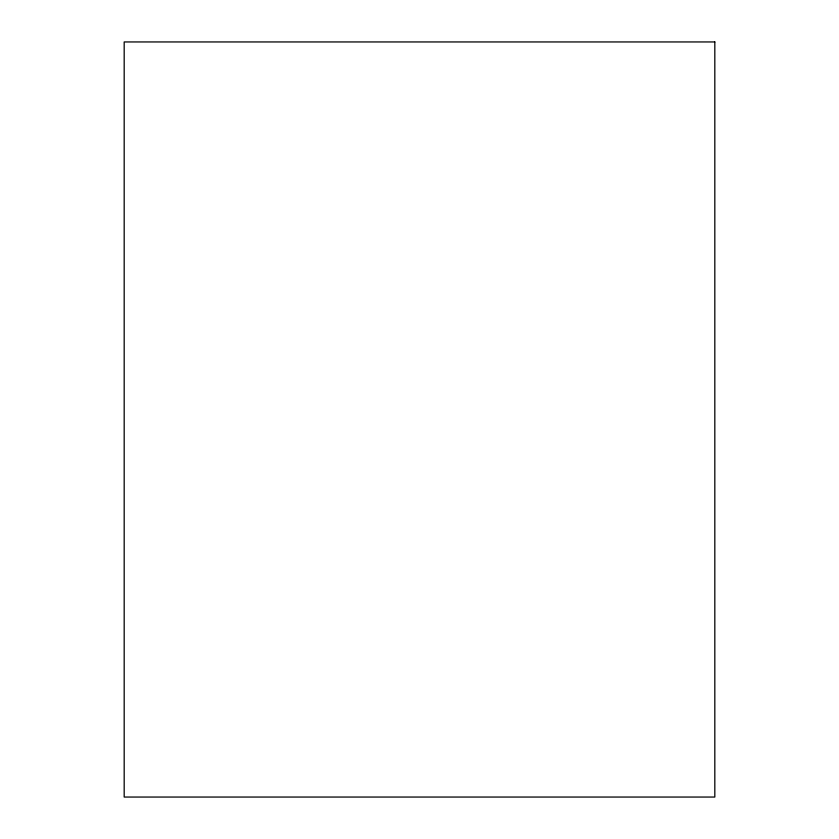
<?xml version="1.0" encoding="UTF-8"?>
<svg xmlns="http://www.w3.org/2000/svg" width="839" height="839" viewBox="0 0 839 839"><rect width="100%" height="100%" fill="white"/><g stroke="black" fill="none" stroke-linecap="round" stroke-linejoin="round"><path stroke-width="1.26" d="M714.818 41.95L124.182 41.95L124.182 797.05L714.818 797.05L714.818 41.95"/></g></svg>
